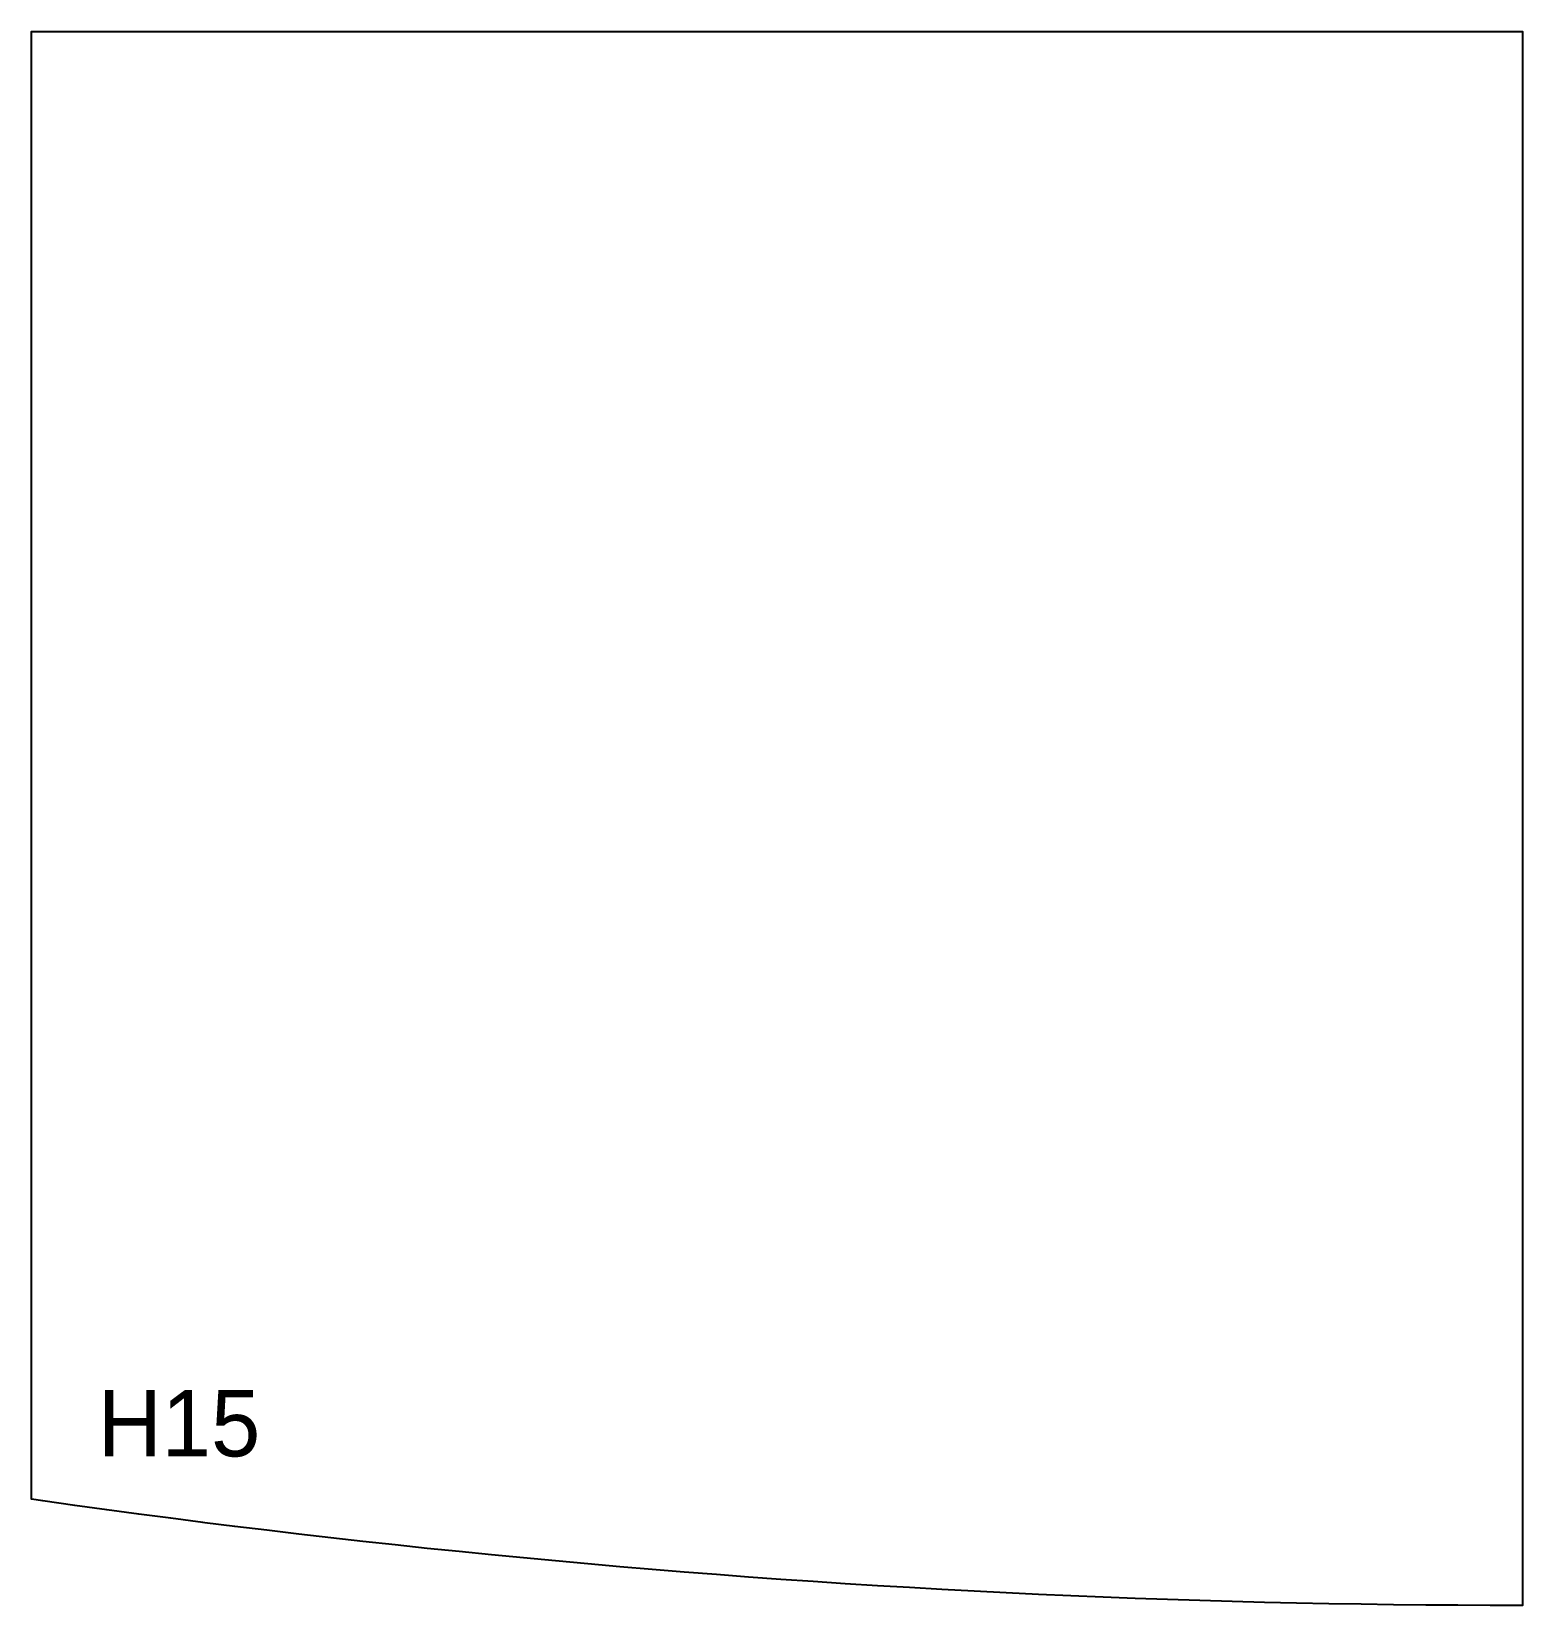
# Model space of a CAD drawing. Header units: millimetres. Extents: x 0 to 900, y -50 to 900.
import ezdxf

# ---------------------------------------------------------------- set-up
doc = ezdxf.new("R2010")
doc.units = ezdxf.units.MM
doc.layers.add('CUT', color=1, linetype='Continuous')
doc.layers.add('ID', color=3, linetype='Continuous')

msp = doc.modelspace()

# ---------------------------------------------------------------- linework, layer by layer
at = {"layer": 'CUT'}
msp.add_lwpolyline([(880.52, -49.97), (861.04, -49.88), (841.56, -49.73), (822.08, -49.52), (802.6, -49.25), (783.12, -48.92), (763.64, -48.54), (744.16, -48.09), (724.69, -47.58), (705.21, -47.01), (685.74, -46.38), (666.27, -45.7), (646.81, -44.95), (627.34, -44.14), (607.88, -43.28), (588.42, -42.35), (568.96, -41.37), (549.51, -40.32), (530.06, -39.21), (510.61, -38.05), (491.17, -36.83), (471.73, -35.54), (452.3, -34.2), (432.87, -32.79), (413.44, -31.33), (394.02, -29.81), (374.6, -28.23), (355.19, -26.59), (335.78, -24.88), (316.38, -23.12), (296.98, -21.3), (277.59, -19.42), (258.21, -17.48), (238.83, -15.49), (219.46, -13.43), (200.09, -11.31), (180.73, -9.13), (161.38, -6.9), (142.03, -4.6), (122.69, -2.25), (104.72, 0), (103.36, 0.17), (84.04, 2.64), (64.72, 5.18), (45.41, 7.77), (26.11, 10.42), (6.82, 13.13), (0, 14.11), (0, 900), (900, 900), (900, 0), (900, -50), (880.52, -49.97)], close=True, dxfattribs=at)

# ---------------------------------------------------------------- texts
at = {"layer": 'ID'}
msp.add_text('H15', height=40, dxfattribs=at).set_placement((40, 40))

doc.saveas('drawing.dxf')
